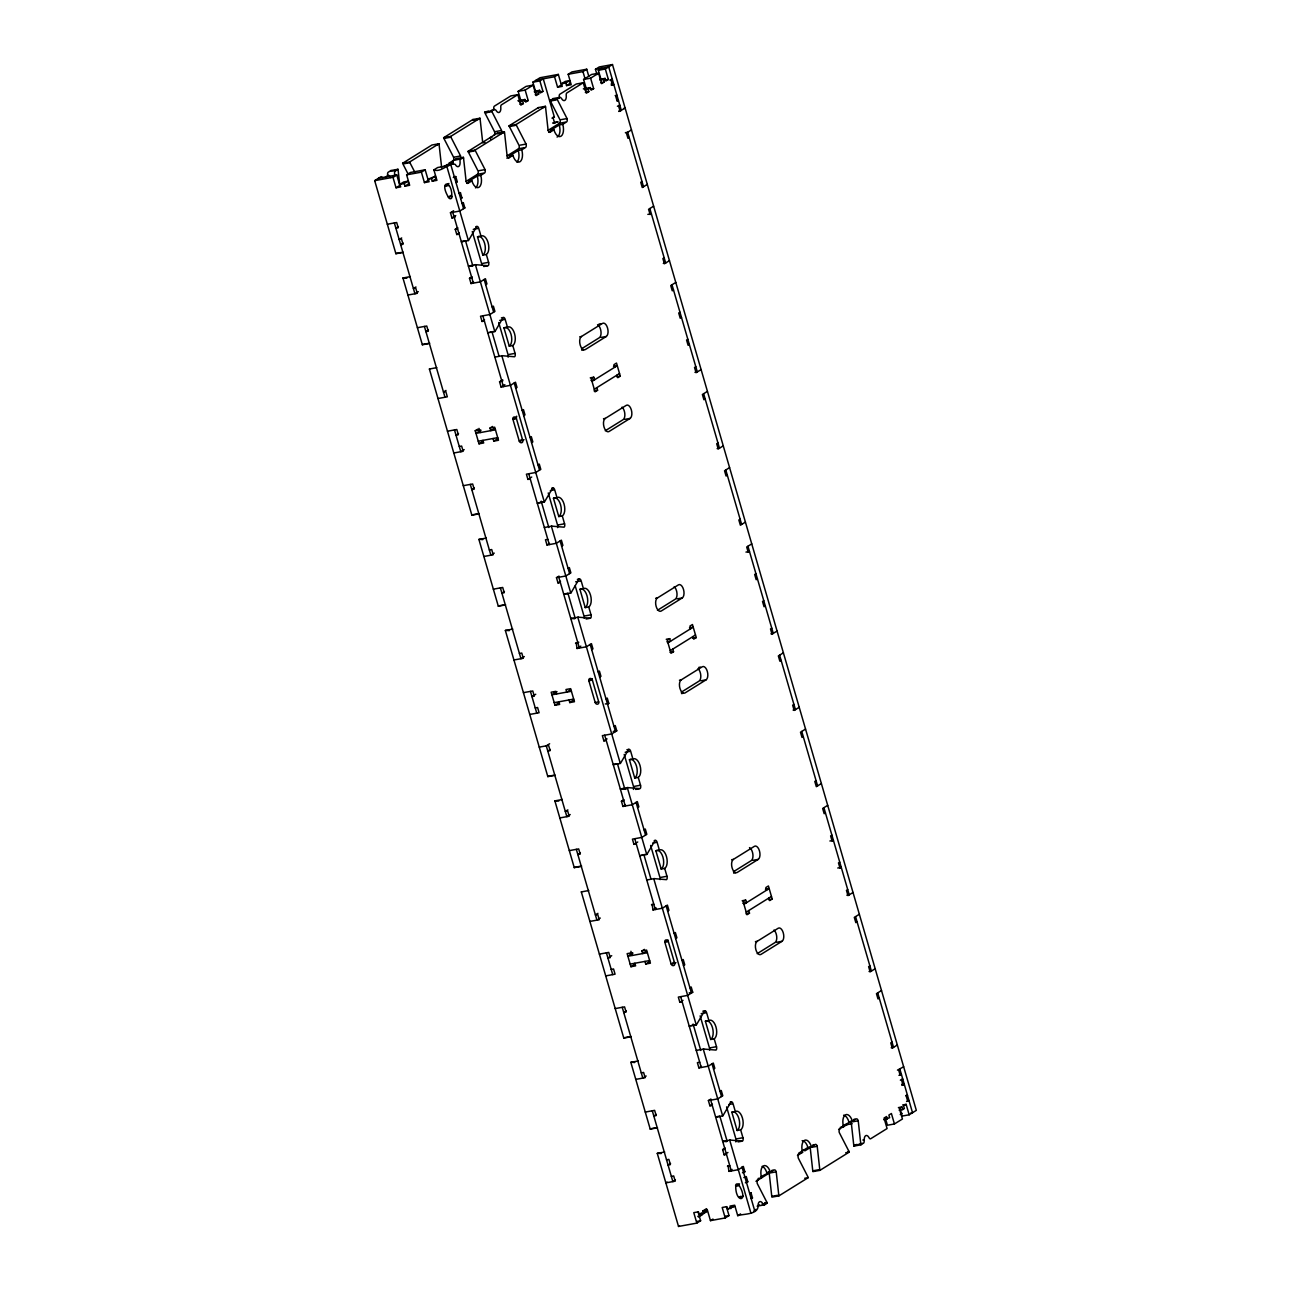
<?xml version="1.0" encoding="UTF-8"?>
<svg xmlns="http://www.w3.org/2000/svg" width="1291" height="1291" viewBox="0 0 1291 1291"><rect width="100%" height="100%" fill="white"/><g stroke="black" fill="none" stroke-linecap="round" stroke-linejoin="round"><path stroke-width="1.5" d="M798.855 1153.396L797.483 1155.493M472.312 266.269L468.794 265.962A2.776 1.42 79.7 0 0 468.407 266.091L475.814 264.687L488.111 265.736A2.76 1.404 79.7 0 0 488.611 262.331L486.336 254.488A9.666 4.938 79.7 0 0 488.095 242.595A9.666 4.938 79.7 0 0 481.01 236.188L478.735 228.346A2.76 1.404 79.7 0 0 476.718 226.522L468.698 240.207A2.76 1.42 79.7 0 1 468.375 240.529L461.355 241.82A2.76 1.42 79.7 0 0 461.694 241.482L465.196 240.836M495.244 356.994A2.776 1.42 79.7 0 0 494.856 357.123L502.264 355.719L514.56 356.768A2.76 1.404 79.7 0 0 515.061 353.363L512.785 345.52A9.666 4.938 79.7 0 0 514.544 333.627A9.666 4.938 79.7 0 0 507.46 327.22L505.184 319.377A2.76 1.404 79.7 0 0 503.167 317.554L495.147 331.238A2.76 1.42 79.7 0 1 494.808 331.561L487.804 332.836A2.76 1.42 79.7 0 0 488.127 332.513M544.657 527.422A2.776 1.42 79.7 0 0 544.366 527.535L551.773 526.147L564.07 527.18A2.76 1.404 79.7 0 0 564.57 523.791L562.295 515.948A9.666 4.938 79.7 0 0 564.054 504.039A9.666 4.938 79.7 0 0 556.97 497.632L554.694 489.789A2.76 1.404 79.7 0 0 552.677 487.966L544.657 501.65A2.76 1.404 79.7 0 1 544.334 501.989L537.314 503.264A2.76 1.404 79.7 0 0 537.637 502.925M574.721 618.744L571.203 618.454A2.776 1.42 79.7 0 0 570.816 618.567L578.223 617.179L590.52 618.211A2.76 1.404 79.7 0 0 591.02 614.823L588.744 606.98A9.666 4.938 79.7 0 0 590.503 595.07A9.666 4.938 79.7 0 0 583.419 588.664L581.144 580.821A2.76 1.404 79.7 0 0 579.126 578.997L571.106 592.682A2.76 1.42 79.7 0 1 570.767 593.021L563.764 594.296A2.76 1.42 79.7 0 0 564.086 593.957L567.604 593.327M625.99 789.317L620.713 788.866A2.776 1.42 79.7 0 0 620.325 788.979L627.733 787.591L640.029 788.64A2.76 1.404 79.7 0 0 640.53 785.235L638.254 777.392A9.666 4.938 79.7 0 0 640.013 765.498A9.666 4.938 79.7 0 0 632.929 759.092L630.654 751.249A2.76 1.404 79.7 0 0 628.636 749.409L620.616 763.11A2.76 1.404 79.7 0 1 620.293 763.433L613.273 764.708A2.76 1.404 79.7 0 0 613.596 764.385L617.114 763.739M647.162 879.897A2.776 1.42 79.7 0 0 646.775 880.01L654.182 878.622L666.479 879.671A2.76 1.404 79.7 0 0 666.979 876.266L664.704 868.423A9.666 4.938 79.7 0 0 666.463 856.514A9.666 4.938 79.7 0 0 659.378 850.123L657.103 842.281A2.76 1.404 79.7 0 0 655.086 840.441L647.065 854.126A2.76 1.404 79.7 0 1 646.726 854.464L639.723 855.739A2.76 1.404 79.7 0 0 640.046 855.417M696.672 1050.325A2.776 1.42 79.7 0 0 696.285 1050.438L703.692 1049.05L715.989 1050.083A2.76 1.404 79.7 0 0 716.489 1046.678L714.213 1038.835A9.666 4.938 79.7 0 0 715.972 1026.942A9.666 4.938 79.7 0 0 708.888 1020.535L706.613 1012.693A2.76 1.404 79.7 0 0 704.596 1010.869L696.575 1024.554A2.76 1.404 79.7 0 1 696.236 1024.893L689.233 1026.167A2.76 1.404 79.7 0 0 689.555 1025.829M726.639 1141.647L723.121 1141.357A2.776 1.42 79.7 0 0 722.734 1141.47L730.141 1140.066L742.438 1141.115A2.76 1.404 79.7 0 0 742.938 1137.71L740.663 1129.867A9.666 4.938 79.7 0 0 742.422 1117.974A9.666 4.938 79.7 0 0 735.337 1111.567L733.062 1103.724A2.76 1.404 79.7 0 0 731.045 1101.901L723.025 1115.585A2.76 1.404 79.7 0 1 722.686 1115.924L715.682 1117.199A2.76 1.404 79.7 0 0 716.005 1116.86L719.507 1116.215M403.179 252.213A2.776 1.42 79.7 0 1 402.921 252.455L395.901 253.73L374.68 180.643L381.119 176.641L382.83 177.642M399.807 185.549L398.112 170.041A2.776 1.42 79.7 0 0 397.935 169.266L390.931 170.541L388.268 172.187A2.76 1.404 79.7 0 0 387.59 174.672A5.519 2.824 79.7 0 1 387.623 176.27M407.746 173.365L402.921 163.957A2.76 1.404 79.7 0 1 402.647 163.247L431.936 145.012L438.94 143.737A2.776 1.42 79.7 0 1 439.101 144.527L441.667 167.782M449.704 164.732A9.666 4.938 79.7 0 0 449.3 163.021L453.076 160.665A2.76 1.404 79.7 0 0 453.593 157.26L443.91 138.444A2.76 1.404 79.7 0 1 443.652 137.717L472.926 119.498L479.945 118.223A2.776 1.42 79.7 0 1 480.107 118.998L482.673 142.252A2.76 1.404 79.7 0 0 482.818 142.72M494.082 135.152A2.76 1.404 79.7 0 0 494.582 131.747L484.916 112.914A2.76 1.404 79.7 0 1 484.641 112.204L488.627 110.978M521.193 101.811L518.143 91.354L526.131 86.384L533.135 85.109L536.168 95.566L538.702 94.001L537.944 91.387L539.638 90.322L540.396 92.936L542.93 91.371L539.88 80.913L543.253 78.816L554.388 117.158L551.967 118.159M535.91 92.645L532.876 82.188L540.025 77.734L558.341 74.41L561.375 84.867L557.583 87.223L554.549 76.766L558.341 74.41M385.476 177.012L388.543 175.253L389.834 176.367A5.519 2.824 79.7 0 0 390.592 177.529M397.935 169.266L395.272 170.912A2.76 1.404 79.7 0 0 394.594 173.397A5.519 2.824 79.7 0 1 394.401 176.496M402.647 163.247L409.667 161.972L438.94 143.737M443.652 137.717L450.656 136.443L479.945 118.223M484.641 112.204C488.547 114.221 493.275 106.943 496.018 110.268A5.519 2.824 79.7 0 0 499.02 112.462A5.519 2.824 79.7 0 0 500.827 108.912L500.763 106.508A2.76 1.404 79.7 0 1 501.457 104.829L517.804 94.663L520.838 105.12L523.355 103.554L522.597 100.94L524.921 99.488L525.679 102.102L528.197 100.537L525.163 90.08L533.135 85.109M392.98 177.319L396.773 174.963L399.807 185.42L396.03 187.776L392.98 177.319L374.68 180.643M404.987 186.146L408.779 183.79L408.021 181.176L404.228 183.532L404.987 186.146L409.667 185.291L406.617 174.834L410.409 172.478L425.175 169.799L428.225 180.256L424.432 182.612L421.399 172.155L425.175 169.799M566.555 85.593L570.332 83.237L569.573 80.623L565.797 82.979L566.555 85.593L571.219 84.738L568.185 74.281L571.978 71.925L586.743 69.23L588.761 76.201M396.03 187.776L400.694 186.921L399.936 184.306L403.728 181.95L408.021 181.176M557.583 87.223L562.263 86.368L561.504 83.754L565.297 81.398L569.573 80.623M568.185 74.281L582.951 71.586L586.743 69.23M432.259 181.176L436.051 178.82L435.277 176.205L431.501 178.561L432.259 181.176L436.939 180.337L433.889 169.879L437.681 167.523L450.93 165.103L463.582 208.674M596.975 74.539L595.458 69.311L599.25 66.954L612.483 64.55L916.32 1110.357L909.171 1114.795L902.151 1116.07L900.134 1109.098M443.91 166.378L447.444 164.748M612.483 64.55L605.334 69.004L608.368 79.461L605.85 81.026L605.092 78.412L603.381 79.477L604.156 82.091L601.622 83.657L598.588 73.2L590.616 78.17L593.65 88.627L591.117 90.192L590.358 87.578L588.05 89.014L588.809 91.629L586.292 93.21L583.242 82.753L566.91 92.92A2.76 1.404 79.7 0 0 566.2 94.598L566.281 97.003A5.519 2.824 79.7 0 1 564.474 100.537A5.519 2.824 79.7 0 1 561.472 98.358L560.181 97.245L557.115 99.02A2.76 1.404 79.7 0 0 557.373 99.73L567.039 118.562A2.76 1.404 79.7 0 1 566.539 121.967L562.763 124.323A9.666 4.938 79.7 0 1 561.004 136.217A9.666 4.938 79.7 0 1 553.92 129.81L550.127 132.166A2.76 1.404 79.7 0 1 548.11 130.343L545.56 107.088A2.776 1.42 79.7 0 0 545.399 106.314L516.11 124.533A2.76 1.404 79.7 0 0 516.384 125.259L526.05 144.076A2.76 1.404 79.7 0 1 525.55 147.481L521.758 149.837A9.666 4.938 79.7 0 1 519.999 161.73A9.666 4.938 79.7 0 1 512.914 155.34L509.138 157.696A2.76 1.404 79.7 0 1 507.105 155.856L504.555 132.618A2.776 1.42 79.7 0 0 504.394 131.827L475.104 150.063A2.76 1.404 79.7 0 0 475.378 150.773L485.045 169.605A2.76 1.404 79.7 0 1 484.545 172.994L480.752 175.35A9.666 4.938 79.7 0 1 478.993 187.26A9.666 4.938 79.7 0 1 471.925 180.853L468.133 183.209A2.76 1.404 79.7 0 1 466.116 181.386L463.55 158.131A2.776 1.42 79.7 0 0 463.388 157.341L456.385 158.632L453.722 160.278A2.76 1.404 79.7 0 0 453.028 162.763A5.519 2.824 79.7 0 1 453.076 164.36M466.051 181.418L477.525 174.269A2.76 1.404 79.7 0 0 478.025 170.88L468.359 152.048A2.76 1.404 79.7 0 1 468.1 151.337L497.374 133.102L504.394 131.827M507.04 155.904L518.53 148.755A2.76 1.404 79.7 0 0 519.03 145.35L509.364 126.534A2.76 1.404 79.7 0 1 509.09 125.808L538.379 107.589L545.399 106.314M548.046 130.391L559.536 123.242A2.76 1.404 79.7 0 0 560.036 119.837L550.369 101.005A2.76 1.404 79.7 0 1 550.095 100.295L553.629 98.665M586.63 89.902L583.597 79.445L591.568 74.475L598.588 73.2M600.864 78.993L598.33 70.279L601.687 68.181M449.865 164.215L452.802 162.392A9.666 4.938 79.7 0 1 453.028 163.215M424.432 182.612L429.112 181.757L428.354 179.142L435.277 176.205M433.889 169.879C441.344 173.091 449.801 161.553 455.287 164.457A5.519 2.824 79.7 0 0 458.676 166.458A5.519 2.824 79.7 0 0 460.048 161.488A2.76 1.404 79.7 0 1 460.726 159.003L463.388 157.341M455.997 182.531L457.256 181.757L455.739 176.528L453.302 177.512M609.82 80.107L612.241 79.106M446.04 185.258L448.881 183.483M448.558 184.08L445.185 186.162L448.703 185.533M611.111 84.06L612.063 83.479M611.337 85.335L613.774 84.335L612.015 84.657M553.484 123.387L557.179 121.612M480.752 175.35L477.25 175.996L468.407 181.498L471.925 180.853M509.671 156.792A9.666 4.938 79.7 0 1 509.412 155.969L518.256 150.466L521.758 149.837M562.763 124.323L559.245 124.953L550.418 130.456L553.92 129.81M398.386 226.603L395.869 228.184L398.209 227.749L396.692 222.52L387.332 224.231M451.188 195.296L448.348 197.055C438.52 180.643 452.028 179.062 451.866 196.426A2.066 1.743 58.1 0 1 450.672 198.701A2.066 1.743 58.1 0 1 448.348 197.055L451.866 196.426M459.16 193.424L460.419 192.649L461.936 197.878L460.677 198.653M401.679 237.931L399.161 239.513L401.501 239.077L403.018 244.306L400.678 244.741L403.212 243.16M462.065 203.445L463.324 202.671L464.841 207.899L459.806 211.03L450.446 212.741L451.963 217.969L455.255 216.953M617.405 106.249L619.841 105.249L618.679 105.459M450.446 212.741L453.609 210.772M618.938 111.478L625.151 108.121L623.747 108.379M451.963 217.969L455.755 215.613M459.112 234.107L456.772 234.526L455.255 229.298L457.789 227.732M456.772 234.526L459.306 232.961M631.477 129.907L626.425 133.054L627.942 138.282L629.217 137.492M415.928 286.957L413.41 288.522L415.734 288.103L417.267 293.331L407.908 295.042M418.284 291.669L414.927 293.751L394.352 222.956M485.674 284.714L486.933 283.939L485.416 278.711L480.365 281.841L471.021 283.552L469.504 278.323L472.022 276.742M471.021 283.552L473.539 281.971M641.998 181.515L640.739 182.289L642.256 187.518L647.307 184.387M428.467 330.093L425.933 331.674L428.273 331.238L426.756 326.01L417.413 327.72M653.633 206.173L648.582 209.303L650.099 214.548L651.358 213.757L647.856 214.387M492.129 306.935L493.388 306.161L494.921 311.389L489.87 314.536L480.51 316.23L482.027 321.459L484.367 321.039M482.027 321.459L484.561 319.894M445.992 390.447L443.475 392.012L445.815 391.593L447.332 396.821L437.972 398.532M664.155 257.764L662.896 258.555L664.413 263.784L669.464 260.637M515.738 388.204L517.013 387.429L515.48 382.201L510.445 385.331L501.086 387.042L499.569 381.813L502.732 379.844M502.861 380.797L499.569 381.813M581.45 336.499L602.494 323.412A6.907 3.518 79.7 0 1 607.545 327.979A6.907 3.518 79.7 0 1 606.286 336.483L585.259 349.587A6.907 3.518 79.7 0 1 580.192 345.004A6.907 3.518 79.7 0 1 581.45 336.499L579.707 336.822M501.086 387.042L504.878 384.686M675.79 282.422L670.739 285.569L672.256 290.798L673.515 290.007M581.483 348.844L599.282 337.758A6.907 3.518 79.7 0 0 600.944 331.254A6.907 3.518 79.7 0 0 597.555 324.703M458.531 433.582L455.997 435.164L458.337 434.728L456.82 429.5L447.477 431.21M482.931 440.36L483.689 442.974L479.009 443.814L475.217 430.742L477.735 429.177M481.043 430.21L475.992 433.356L495.47 429.806M494.566 428.305L490.774 430.661L490.015 428.047L492.533 426.482M522.193 410.441L523.468 409.65L524.985 414.879L523.726 415.67M679.97 312.228L678.711 313.019L680.228 318.248L681.503 317.457M464.179 449.623L460.806 451.721L454.48 429.935M516.287 417.203L512.914 419.301L519.256 441.086A2.066 1.743 58.1 0 0 521.58 442.732A2.066 1.743 58.1 0 0 522.758 440.441L524.017 439.666M479.009 443.814L482.802 441.457M591.036 380.458L594.538 379.812L593.779 377.198L591.246 378.779L595.054 391.851L597.572 390.285L596.813 387.655M493.049 438.504L493.808 441.119L497.6 438.762M592.004 381.394L617.259 365.676L613.515 366.354M594.296 389.236L619.535 373.519M614.726 367.257L613.967 364.643L616.501 363.061L620.293 376.133L617.776 377.714L617.001 375.1M520.515 440.296L521.774 439.505M530.052 437.455L531.311 436.665L532.828 441.893L531.569 442.684M687.829 339.243L686.57 340.033L688.087 345.262L689.346 344.487M474.346 488.063L471.828 489.628L474.168 489.208L472.651 483.98L463.291 485.674M605.253 418.429L626.296 405.342A6.907 3.518 79.7 0 1 631.347 409.909A6.907 3.518 79.7 0 1 630.089 418.413L609.045 431.501A6.907 3.518 79.7 0 1 603.994 426.934A6.907 3.518 79.7 0 1 605.253 418.429L603.494 418.752M538.024 464.905L539.283 464.115L540.8 469.343L535.749 472.49L526.405 474.184L527.922 479.413L530.262 478.993M695.801 366.709L694.542 367.483L696.059 372.712L701.11 369.581M605.269 430.758L623.085 419.688A6.907 3.518 79.7 0 0 624.828 413.83A6.907 3.518 79.7 0 0 622.068 407.133M527.922 479.413L531.714 477.057M707.436 391.367L702.385 394.497L703.902 399.726L705.176 398.951M494.243 553.113L490.887 555.211L470.311 484.399M547.804 539.348L545.464 539.767L546.981 544.996L549.498 543.43M717.957 442.958L716.699 443.749L718.216 448.978L723.267 445.831M561.633 546.174L562.892 545.383L561.375 540.154L556.324 543.301L546.981 544.996M504.426 591.552L501.892 593.118L504.232 592.698L502.715 587.47L493.356 589.164M729.593 467.616L724.541 470.763L726.058 475.992L727.317 475.201M568.088 568.395L569.347 567.604L570.88 572.833L565.829 575.98L556.469 577.674L557.986 582.903L560.326 582.483M556.469 577.674L559.003 576.109M557.986 582.903L560.52 581.337M740.114 519.208L738.855 519.999L740.372 525.227L745.423 522.08M524.307 656.603L520.951 658.7L500.375 587.889M591.698 649.663L592.956 648.873L591.439 643.644L586.388 646.791L577.045 648.485L576.157 642.87M578.804 642.24L575.528 643.257M657.409 597.959L678.453 584.855A6.907 3.518 79.7 0 1 683.504 589.438A6.907 3.518 79.7 0 1 682.245 597.943L661.218 611.03A6.907 3.518 79.7 0 1 656.151 606.463A6.907 3.518 79.7 0 1 657.409 597.959L655.667 598.282M577.045 648.485L580.837 646.129M751.749 543.882L746.698 547.013L748.215 552.241L749.474 551.467L745.972 552.096M657.442 610.288L675.241 599.218A6.907 3.518 79.7 0 0 676.984 593.36A6.907 3.518 79.7 0 0 674.225 586.663M535.749 694.251L531.957 696.607L534.296 696.188L532.78 690.959L523.436 692.654M598.153 671.885L599.427 671.094L600.944 676.323L599.67 677.113M755.929 573.688L754.67 574.463L756.187 579.691L757.446 578.917M570.525 689.765L566.733 692.121L565.974 689.507L570.654 688.652L574.447 701.723L569.767 702.578L569.008 699.964M592.246 678.646L588.874 680.744L595.216 702.53A2.066 1.743 58.1 0 0 597.523 704.176A2.066 1.743 58.1 0 0 598.717 701.901L592.391 680.115A2.066 1.743 58.1 0 0 590.068 678.469A2.066 1.743 58.1 0 0 588.874 680.744L592.391 680.115M556.599 693.961L555.84 691.347L551.176 692.202L554.969 705.273L558.761 702.917M666.979 641.901L670.497 641.272L669.739 638.658L667.205 640.223L671.013 653.294L673.531 651.729L672.772 649.115M569.767 702.578L573.559 700.222M667.963 642.837L693.219 627.136L689.475 627.813M670.255 650.68L695.494 634.978M690.685 628.701L689.927 626.087L692.46 624.521L696.252 637.593L693.719 639.158L692.96 636.544M606.012 698.899L607.27 698.108L608.787 703.337L607.528 704.128M763.788 600.702L762.529 601.493L764.046 606.722L765.305 605.931M549.627 743.761L546.271 745.843L566.846 816.654L570.202 814.556M550.305 749.506L547.787 751.072L550.127 750.652L548.61 745.423L539.251 747.118M681.212 679.873L702.256 666.785A6.907 3.518 79.7 0 1 707.307 671.352A6.907 3.518 79.7 0 1 706.048 679.857L685.005 692.944A6.907 3.518 79.7 0 1 679.954 688.377A6.907 3.518 79.7 0 1 681.212 679.873L679.453 680.196M613.983 726.349L615.242 725.574L616.759 730.803L611.708 733.933L602.364 735.644L603.881 740.873L606.221 740.437M771.76 628.152L770.501 628.943L772.018 634.171L777.069 631.025M681.228 692.218L699.028 681.132A6.907 3.518 79.7 0 0 700.771 675.29A6.907 3.518 79.7 0 0 698.028 668.593M603.881 740.873L607.044 738.904M783.395 652.81L778.344 655.957L779.861 661.186L781.12 660.395M567.846 809.86L565.313 811.426L567.653 811.006L569.17 816.235L559.826 817.929M637.593 807.617L638.851 806.827L637.334 801.598L632.283 804.745L622.94 806.455L621.423 801.227L623.94 799.645M622.94 806.455L625.457 804.874M793.917 704.402L792.658 705.193L794.175 710.421L799.226 707.274M580.385 852.996L577.852 854.561L580.192 854.142L578.675 848.913L569.315 850.624M805.552 729.076L800.501 732.207L802.018 737.435L803.276 736.661M644.048 829.839L645.306 829.064L646.823 834.293L641.788 837.423L632.429 839.134L633.946 844.362L636.285 843.927M633.946 844.362L637.738 842.006M597.911 913.35L595.393 914.916L597.717 914.496L599.25 919.725L589.89 921.419M816.073 780.668L814.799 781.458L816.332 786.687L821.366 783.54M600.267 918.046L596.91 920.144L576.335 849.333M667.657 911.107L668.916 910.316L667.399 905.088L662.348 908.235L653.004 909.945L652.116 904.313M733.369 859.403L754.412 846.315A6.907 3.518 79.7 0 1 759.463 850.882A6.907 3.518 79.7 0 1 758.204 859.386L737.161 872.474A6.907 3.518 79.7 0 1 732.11 867.907A6.907 3.518 79.7 0 1 733.369 859.403L731.626 859.725M653.004 909.945L656.167 907.976M827.709 805.326L822.657 808.473L824.174 813.701L825.433 812.91M733.401 871.748L751.201 860.661A6.907 3.518 79.7 0 0 752.863 854.142A6.907 3.518 79.7 0 0 749.474 847.606M611.708 955.695L607.916 958.051L610.256 957.632L608.739 952.403L599.395 954.114M646.484 951.209L642.692 953.565L641.934 950.951L644.451 949.385M674.112 933.328L675.371 932.554L676.904 937.782L675.629 938.557M831.888 835.132L830.629 835.923L832.146 841.151L833.405 840.36L829.903 841.006M668.205 940.106L664.833 942.188L671.159 963.99A2.066 1.743 58.1 0 0 673.482 965.62A2.066 1.743 58.1 0 0 674.677 963.344L675.935 962.553M632.558 955.405L631.799 952.79L627.136 953.646L630.928 966.717L634.72 964.361M742.938 903.361L746.456 902.716L745.698 900.101L743.164 901.683L746.973 914.754L749.49 913.173L748.732 910.558M644.967 961.408L645.726 964.022L649.518 961.666M743.923 904.297L769.178 888.579L765.434 889.257M746.198 912.14L771.453 896.422M766.644 890.144L765.886 887.53L768.419 885.965L772.212 899.036L769.678 900.602L768.92 897.987M672.433 963.199L673.692 962.408M681.971 960.343L683.229 959.568L684.746 964.797L683.488 965.571M839.747 862.146L838.472 862.937L840.005 868.165L841.264 867.374L837.762 868.02M626.264 1010.95L623.747 1012.531L626.087 1012.096L624.57 1006.867L615.21 1008.578M757.172 941.333L778.215 928.229A6.907 3.518 79.7 0 1 783.266 932.812A6.907 3.518 79.7 0 1 782.007 941.3L760.964 954.404A6.907 3.518 79.7 0 1 755.913 949.821A6.907 3.518 79.7 0 1 757.172 941.333L755.413 941.639M689.943 987.809L691.201 987.018L692.718 992.246L687.667 995.393L678.324 997.088L679.841 1002.316L682.181 1001.897M847.719 889.596L846.46 890.387L847.977 895.615L853.028 892.468M757.188 953.662L774.987 942.575A6.907 3.518 79.7 0 0 776.73 936.733A6.907 3.518 79.7 0 0 773.987 930.036M679.841 1002.316L683.004 1000.347M859.354 914.27L854.303 917.401L855.82 922.629L857.079 921.855M646.162 1076.016L642.805 1078.114L622.23 1007.303M699.706 1062.251L697.382 1062.671L698.899 1067.899L701.416 1066.334M869.876 965.862L868.617 966.652L870.134 971.881L875.185 968.734M713.552 1069.077L714.811 1068.286L713.294 1063.058L708.243 1066.205L698.899 1067.899M656.328 1114.44L653.811 1116.021L656.151 1115.585L654.634 1110.357L645.274 1112.067M881.511 990.52L876.46 993.667L877.977 998.895L879.236 998.104M720.007 1091.298L721.266 1090.508L722.782 1095.736L717.748 1098.883L708.388 1100.578L709.905 1105.806L712.245 1105.386M708.388 1100.578L710.921 1099.012M709.905 1105.806L712.438 1104.241M670.578 1163.465L668.06 1165.047L670.384 1164.611L668.867 1159.383L666.527 1159.818M667.108 1182.088L665.849 1182.879L675.209 1181.168L673.676 1175.94L671.352 1176.375M892.033 1042.111L890.758 1042.902L892.291 1048.131L897.326 1044.984M726.494 1154.412L724.154 1154.832L722.637 1149.603L725.155 1148.038M675.387 1180.022L672.869 1181.604L652.294 1110.793M724.154 1154.832L727.93 1152.476M742.454 1172.777L744.875 1171.776L743.358 1166.548L738.307 1169.694L728.963 1171.389L728.076 1165.773M728.963 1171.389L732.11 1169.42M897.439 1070.126L903.668 1066.769M898.956 1075.355L901.392 1074.354L900.23 1074.58M900.36 1080.147L902.78 1079.147L901.618 1079.373M739.517 1183.863L735.725 1186.219C735.563 1203.583 749.07 1201.986 739.243 1185.574A2.066 1.743 58.1 0 0 736.919 1183.928A2.066 1.743 58.1 0 0 735.725 1186.219L739.243 1185.574M901.747 1084.424L902.699 1083.843M743.842 1177.57L746.279 1176.569L747.796 1181.798L745.359 1182.798M901.876 1085.376L904.313 1084.375L902.554 1084.698M703.498 1213.637L702.74 1211.023L706.532 1208.666L707.29 1211.281L703.498 1213.637L699.222 1214.428L698.463 1211.813L693.783 1212.652L696.817 1223.126L678.517 1226.45L657.28 1153.379A2.76 1.404 79.7 0 1 657.668 1153.266L661.186 1153.557M678.517 1226.45L679.453 1225.853M699.222 1214.428L701.739 1212.846M761.012 1176.65L774.197 1170.001A2.76 1.404 79.7 0 1 776.214 1171.825L778.78 1195.079A2.76 1.404 79.7 0 0 778.941 1195.853L771.921 1197.128A2.76 1.404 79.7 0 1 771.76 1196.354L769.21 1173.099A2.76 1.404 79.7 0 0 768.306 1171.486M807.908 1147.473L799.064 1152.976L802.582 1152.33A9.666 4.938 79.7 0 1 804.341 1140.437A9.666 4.938 79.7 0 1 811.41 1146.828L807.908 1147.473A9.666 4.938 79.7 0 0 802.147 1140.663M843.023 1125.623L856.191 1118.958A2.76 1.404 79.7 0 1 858.225 1120.782L860.774 1144.036A2.76 1.404 79.7 0 0 860.936 1144.81L853.932 1146.101A2.76 1.404 79.7 0 1 853.771 1145.311L851.205 1122.057A2.76 1.404 79.7 0 0 850.834 1121.153M699.109 1216.719L701.771 1215.057A2.776 1.42 79.7 0 0 701.497 1214.347M755.977 1181.33L769.694 1172.793M802.582 1152.33L798.79 1154.687A2.76 1.404 79.7 0 0 798.29 1158.092L807.956 1176.908A2.776 1.42 79.7 0 1 808.231 1177.634L778.941 1195.853M838.617 1129.383L847.09 1124.622M696.817 1223.126L700.61 1220.753L698.076 1212.039M739.937 1196.838L740.889 1196.257M742.503 1196.789L743.438 1196.208M749.7 1193.481L750.959 1192.69L752.475 1197.919L751.217 1198.71M702.74 1211.023L707.42 1210.183L710.453 1220.64L725.219 1217.946L722.185 1207.488L726.865 1206.633L727.624 1209.247L730.141 1207.682M710.453 1220.64L712.987 1219.059M727.624 1209.247L734.563 1206.327L731.416 1206.891M906.556 1101.497L908.993 1100.513L907.815 1100.723M899.165 1110.228L902.667 1109.582L901.909 1106.968L899.375 1108.549L902.425 1119.007L894.437 1123.961L887.433 1125.236L885.4 1118.264M909.171 1114.795L906.137 1104.338L903.603 1105.919L904.362 1108.533L902.667 1109.582M725.219 1217.946L729.012 1215.589L726.478 1206.875M883.819 1119.765L889.644 1117.699L888.886 1115.085L891.403 1113.504L894.437 1123.961M730.771 1208.683L730.012 1206.068L734.692 1205.213L737.726 1215.67L740.566 1213.911M900.23 1114.52L902.135 1113.342M759.544 1204.842L757.543 1206.084A2.76 1.404 79.7 0 1 757.139 1206.197M853.932 1146.101L856.595 1144.439M737.726 1215.67C743.374 1213.685 756.929 1214.928 758.107 1206.762A5.519 2.824 79.7 0 1 759.479 1201.792A5.519 2.824 79.7 0 1 762.868 1203.809A2.76 1.404 79.7 0 0 764.562 1204.81L767.225 1203.147A2.776 1.42 79.7 0 0 766.951 1202.437L757.284 1183.605A2.76 1.404 79.7 0 1 757.785 1180.2L756.623 1180.426M810.054 1147.118A2.76 1.404 79.7 0 1 810.199 1147.586L812.765 1170.824A2.76 1.404 79.7 0 0 812.927 1171.615L819.946 1170.34L849.22 1152.105A2.776 1.42 79.7 0 0 848.962 1151.394L839.279 1132.562A2.76 1.404 79.7 0 1 839.795 1129.173M860.936 1144.81L863.937 1142.809L864.292 1140.679A5.519 2.824 79.7 0 1 865.293 1135.999A5.519 2.824 79.7 0 1 868.294 1136.548L869.424 1138.291A2.76 1.404 79.7 0 0 870.747 1138.71L887.078 1128.544L884.045 1118.087L886.562 1116.521L887.32 1119.136M536.249 80.09L554.549 76.766M595.458 69.311L608.707 66.906L621.358 110.477L619.018 110.913M532.876 82.188L539.88 80.913M598.33 70.279L605.334 69.004M518.143 91.354L525.163 90.08M583.597 79.445L590.616 78.17M561.504 83.754L565.797 82.979M534.377 91.29L539.638 90.322M599.831 79.38L605.092 78.412M517.804 94.663L510.784 95.937L494.453 106.104A2.76 1.404 79.7 0 0 493.743 107.782L493.808 110.187M583.242 82.753L576.238 84.028L559.907 94.195A2.76 1.404 79.7 0 0 559.197 95.873L559.261 98.277M534.442 92.032L537.944 91.387M599.879 80.107L603.381 79.477M539.412 92.016L542.93 91.371M604.866 80.09L608.368 79.461M535.2 94.646L538.702 94.001M600.638 82.721L604.156 82.091M517.901 100.763L524.921 99.488M583.354 88.853L590.358 87.578M519.095 101.569L522.597 100.94M584.549 89.66L588.05 89.014M524.695 101.182L528.197 100.537M590.148 89.257L593.65 88.627M519.853 104.184L523.355 103.554M585.307 92.274L588.809 91.629M552.758 98.632L558.6 97.567M550.095 100.295L557.115 99.02M486.094 112.704L491.936 111.639L501.602 130.472A2.76 1.404 79.7 0 1 501.311 133.683M550.369 101.005L556.211 99.94M478.945 119.208L473.103 120.273A2.776 1.42 79.7 0 0 472.926 119.498M541.655 107.798L545.56 107.088M615.178 95.55L616.937 95.227L615.662 96.018L617.195 101.247L618.454 100.456L617.276 100.666M552.645 117.481L554.388 117.158M509.09 125.808L516.11 124.533M445.088 138.234L450.93 137.169L460.597 155.985A2.76 1.404 79.7 0 1 460.758 158.067M509.364 126.534L515.206 125.469M494.582 131.747L500.424 130.681M561.198 119.627L567.039 118.562M552.645 122.984L558.245 121.967M435.6 145.157L437.939 144.737M498.713 133.667L503.393 132.828M559.536 123.242L565.377 122.177M492.049 137.185L490.29 137.508A9.666 4.938 79.7 0 1 490.709 139.218M483.221 142.688L484.964 142.365M548.965 132.392L550.127 132.166M468.1 151.337L475.104 150.063M404.083 163.747L409.925 162.682L414.766 172.09M468.359 152.048L474.217 150.982M453.593 157.26L459.435 156.195M520.208 145.141L526.05 144.076M392.27 171.106L396.934 170.251M457.708 159.196L460.048 158.761M462.388 158.341L463.55 158.131M454.884 160.068L460.726 159.003M518.53 148.755L524.372 147.69M449.3 163.021L452.802 162.392M446.573 164.732L452.415 163.667M625.36 132.699L627.684 132.263L643.515 186.743M378.473 178.287L396.773 174.963M406.617 174.834L421.399 172.155M509.412 155.969L512.914 155.34M506.798 158.115L509.138 157.696M399.936 184.306L404.228 183.532M428.354 179.142L431.501 178.561M479.203 170.654L485.045 169.605M454.561 176.738L455.739 176.528M477.525 174.269L483.367 173.204M456.078 181.966L457.256 181.757M466.971 183.419L468.133 183.209M459.241 192.859L460.419 192.649M460.774 198.088L461.936 197.878M462.162 202.881L463.324 202.671M463.679 208.109L464.841 207.899M455.255 229.298L457.595 228.878M475.846 226.683L476.718 226.522M473.264 229.346L477.864 228.507M486.336 254.488L482.834 255.134L477.509 236.834L481.01 236.188M401.501 252.439L396.24 253.391A2.776 1.42 79.7 0 1 395.901 253.73M429.693 343.148A2.776 1.42 79.7 0 1 429.37 343.487L422.351 344.762L402.953 278.001L410.36 276.597A2.76 1.42 79.7 0 0 409.973 276.726M482.479 263.445L488.611 262.331M483.722 266.527L487.24 265.898M469.504 278.323L471.844 277.888M663.316 263.429L665.672 262.993L649.841 208.529M501.408 317.86L503.167 317.554M499.714 320.378L504.313 319.539M512.785 345.52L509.267 346.166L503.958 327.866L507.46 327.22M427.95 343.471L422.69 344.423A2.776 1.42 79.7 0 1 422.351 344.762M489.886 332.19L493.388 331.545M598.992 324.057L600.735 323.734M601.025 337.435L606.286 336.483M479.203 513.56A2.776 1.42 79.7 0 1 478.88 513.899L471.86 515.174L429.403 369.032L436.81 367.628A2.76 1.404 79.7 0 0 436.423 367.757M508.928 354.476L515.061 353.363M581.741 350.216L583.5 349.893M590.261 377.843L593.779 377.198M616.791 376.778L620.293 376.133M694.978 372.357L697.318 371.937L671.998 284.778M594.07 390.915L597.572 390.285M516.432 418.655L512.914 419.301A2.066 1.743 58.1 0 1 514.108 417.009A2.066 1.743 58.1 0 1 516.432 418.655L522.758 440.441L519.256 441.086M475.217 430.742L479.881 429.903L480.639 432.517M490.015 428.047L494.695 427.208L498.487 440.279L493.808 441.119M478.267 441.199L497.745 437.649M459.289 446.492L461.629 446.057L463.146 451.285L453.803 452.996M624.828 419.365L630.089 418.413M717.134 448.606L719.474 448.187L703.643 393.723M551.806 488.127L552.677 487.966M550.321 490.596L553.823 489.951M562.295 515.948L558.793 516.578L553.468 498.278L556.97 497.632M477.46 513.883L472.199 514.835A2.776 1.42 79.7 0 1 471.86 515.174M539.396 502.602L542.898 501.973M505.588 604.704A2.776 1.42 79.7 0 1 505.33 604.93L498.31 606.205L478.913 539.444L486.32 538.057A2.76 1.42 79.7 0 0 485.932 538.169M558.438 524.904L564.57 523.791M489.354 549.982L491.693 549.546L493.21 554.775L483.867 556.486M577.367 579.32L579.126 578.997M575.657 581.821L580.272 580.982M588.744 606.98L585.226 607.609L579.917 589.309L583.419 588.664M503.91 604.914L498.649 605.866A2.776 1.42 79.7 0 1 498.31 606.205M676.984 598.895L682.245 597.943M555.098 775.116A2.776 1.42 79.7 0 1 554.84 775.342L547.82 776.617L505.362 630.476L512.769 629.088A2.76 1.404 79.7 0 0 512.382 629.201M584.888 615.936L591.02 614.823M586.13 619.018L589.632 618.373M519.434 653.472L521.774 653.052L523.291 658.281L513.931 659.975M666.221 639.287L669.739 638.658M692.751 638.222L696.252 637.593M770.937 633.8L773.277 633.381L747.957 546.238M670.029 652.358L673.531 651.729M553.871 692.234L557.002 691.669L551.951 694.8L571.429 691.266M698.738 667.415L700.497 667.108M554.226 702.643L573.704 699.109M535.249 707.936L537.589 707.516L539.105 712.745L529.762 714.439M554.969 705.273L559.649 704.418L558.89 701.804M700.787 680.809L706.048 679.857M595.216 702.53L598.717 701.901M605.285 703.982L608.787 703.337M681.503 693.59L683.262 693.267M613.257 731.432L616.759 730.803M793.094 710.066L795.434 709.63L779.603 655.166M626.877 749.732L628.636 749.409M625.183 752.25L629.782 751.41M638.254 777.392L634.736 778.021L629.427 759.721L632.929 759.092M553.419 775.326L548.159 776.294A2.776 1.42 79.7 0 1 547.82 776.617M581.612 866.051A2.776 1.42 79.7 0 1 581.289 866.374L574.269 867.649L554.872 800.888L562.279 799.5A2.76 1.404 79.7 0 0 561.892 799.613M634.397 786.348L640.53 785.235M635.64 789.43L639.142 788.801M621.423 801.227L623.763 800.791M654.198 840.602L655.086 840.441M652.713 843.071L656.231 842.442M664.704 868.423L661.186 869.053L655.876 850.753L659.378 850.123M579.853 866.358L574.608 867.326A2.776 1.42 79.7 0 1 574.269 867.649M641.805 855.094L645.306 854.448M752.943 860.339L758.204 859.386M631.121 1036.463A2.776 1.42 79.7 0 1 630.799 1036.802L623.779 1038.077L581.321 891.92L588.728 890.532A2.76 1.404 79.7 0 0 588.341 890.645M660.847 877.38L666.979 876.266M733.659 873.119L735.418 872.797M651.487 904.717L653.827 904.281M742.18 900.747L745.698 900.101M768.71 899.682L772.212 899.036M846.896 895.26L849.236 894.824L823.916 807.682M745.988 913.818L749.49 913.173M668.335 941.559L664.833 942.188A2.066 1.743 58.1 0 1 666.027 939.913A2.066 1.743 58.1 0 1 668.335 941.559L674.677 963.344L671.159 963.99M641.934 950.951L646.613 950.095L650.406 963.167L645.726 964.022M629.83 953.678L632.945 953.113L627.91 956.26L647.388 952.71M630.186 964.103L649.663 960.552M611.208 969.396L613.548 968.96L615.065 974.189L605.721 975.899M630.928 966.717L635.608 965.862L634.833 963.247M776.746 942.269L782.007 941.3M689.216 992.876L692.718 992.246M869.053 971.51L871.393 971.09L855.562 916.626M702.837 1011.192L704.596 1010.869M701.142 1013.693L705.741 1012.854M714.213 1038.835L710.695 1039.481L705.386 1021.181L708.888 1020.535M629.379 1036.786L624.118 1037.738A2.776 1.42 79.7 0 1 623.779 1038.077M691.314 1025.506L694.816 1024.876M657.49 1127.592A2.776 1.42 79.7 0 1 657.248 1127.834L650.228 1129.109L630.831 1062.348L638.238 1060.96A2.76 1.404 79.7 0 0 637.851 1061.073M710.357 1047.808L716.489 1046.678M641.272 1072.886L643.612 1072.45L645.129 1077.678L635.785 1079.389M891.21 1047.776L893.55 1047.34L877.719 992.876M730.157 1102.062L731.045 1101.901M728.673 1104.531L732.191 1103.886M740.663 1129.867L737.145 1130.513L731.836 1112.213L735.337 1111.567M655.812 1127.818L650.567 1128.77A2.776 1.42 79.7 0 1 650.228 1129.109M905.717 1095.591L907.476 1095.284L906.201 1096.059L907.734 1101.288M902.619 1104.983L906.137 1104.338M898.391 1107.613L901.909 1106.968M657.28 1153.379L664.687 1151.992A2.76 1.404 79.7 0 0 664.3 1152.105M736.806 1138.84L742.938 1137.71M853.867 1119.378L855.029 1119.168M738.049 1141.906L741.55 1141.276M852.383 1121.847L858.225 1120.782M845.573 1124.897L852.108 1123.703M910.784 1113.02L912.527 1112.713L899.875 1069.126M840.215 1127.35L843.717 1126.72M841.829 1127.124L843.572 1126.817A9.666 4.938 79.7 0 1 845.331 1114.908A9.666 4.938 79.7 0 1 852.415 1121.314M722.637 1149.603L724.977 1149.184M812.862 1144.907L814.024 1144.681M811.377 1147.36L817.219 1146.311L819.769 1169.549A2.76 1.404 79.7 0 0 819.946 1170.34M727.446 1166.16L729.786 1165.741M860.096 1143.794L862.436 1143.374M853.771 1145.311L859.612 1144.246M742.196 1166.757L743.358 1166.548M847.784 1151.604L848.962 1151.394M845.718 1152.75L849.22 1152.105M743.713 1171.986L744.875 1171.776M771.857 1170.421L773.035 1170.211M770.372 1172.89L776.214 1171.825M758.075 1178.489L759.818 1178.167M746.618 1182.007L747.796 1181.798M812.765 1170.824L818.607 1169.775M804.713 1178.263L805.891 1178.054M807.053 1177.844L808.231 1177.634M749.781 1192.9L750.959 1192.69M738.888 1197.112L742.406 1196.467M751.314 1198.129L752.475 1197.919M771.76 1196.354L777.602 1195.288M704.434 1211.813L707.29 1211.281M764.611 1202.857L766.951 1202.437M700.61 1215.267L701.771 1215.057M762.158 1204.067L767.225 1203.147M758.721 1205.875L764.562 1204.81M755.09 1209.667L756.252 1209.457M696.946 1221.431L700.61 1220.753M725.316 1216.267L729.012 1215.589M753.589 1211.119L754.751 1210.91L742.099 1167.338M406.859 278.178L403.357 277.888A2.76 1.42 79.7 0 0 402.953 278.001M482.818 539.622L479.316 539.331A2.76 1.42 79.7 0 0 478.913 539.444M509.267 630.654L505.765 630.363A2.76 1.404 79.7 0 0 505.362 630.476M558.777 801.082L555.275 800.775A2.76 1.404 79.7 0 0 554.872 800.888M634.736 1062.525L631.234 1062.235A2.76 1.404 79.7 0 0 630.831 1062.348M803.599 1149.619L803.97 1150.2A2.76 1.404 79.7 0 0 805.294 1150.62L815.202 1144.472A2.76 1.404 79.7 0 1 817.219 1146.311M725.8 469.972L741.631 524.436M801.759 731.432L817.59 785.896M610.982 79.897L612.499 85.125M618.583 106.04L620.1 111.268M898.617 1069.916L900.134 1075.145M901.521 1079.938L903.038 1085.166M582.951 71.586L584.984 78.557M553.129 117.949L554.646 123.178M472.28 231.509L481.608 263.606A2.76 1.404 79.7 0 1 481.817 265.171M498.713 322.54L508.041 354.638A2.76 1.404 79.7 0 1 508.105 357.187M548.239 492.968L557.551 525.066A2.76 1.404 79.7 0 1 557.615 527.599M575.221 585.872L584 616.097A2.76 1.404 79.7 0 1 584.178 618.163M624.199 754.412L633.51 786.509A2.76 1.404 79.7 0 1 633.429 789.43M650.632 845.444L659.959 877.541A2.76 1.404 79.7 0 1 660.137 879.623M700.142 1015.856L709.469 1047.953A2.76 1.404 79.7 0 1 709.647 1050.035M726.591 1106.887L735.918 1138.985A2.76 1.404 79.7 0 1 735.838 1141.922M484.157 279.485L493.646 312.164M514.221 382.975L539.541 470.134M560.116 540.945L569.605 573.624M590.181 644.435L615.5 731.577M636.076 802.389L645.565 835.067M666.14 905.879L691.46 993.037M712.035 1063.832L721.524 1096.527M447.138 167.459L468.375 240.529M494.808 331.561L475.427 264.8A2.776 1.42 79.7 0 1 475.814 264.687M544.334 501.989L501.86 355.832A2.776 1.42 79.7 0 1 502.264 355.719M570.767 593.021L551.386 526.26A2.776 1.42 79.7 0 1 551.773 526.147M620.293 763.433L577.819 617.292A2.776 1.42 79.7 0 1 578.223 617.179M646.726 854.464L627.329 787.704A2.776 1.42 79.7 0 1 627.733 787.591M696.236 1024.893L653.779 878.735A2.776 1.42 79.7 0 1 654.182 878.622M722.686 1115.924L703.288 1049.163A2.776 1.42 79.7 0 1 703.692 1049.05M750.975 1213.266L729.738 1140.195A2.776 1.42 79.7 0 1 730.141 1140.066M465.664 241.272L472.861 266.011M492 331.884L499.117 356.397M541.171 501.15L548.836 527.551M567.959 593.327L575.076 617.84M617.679 764.498L624.796 789.011M643.919 854.771L651.035 879.3M693.089 1024.053L700.755 1050.454M719.91 1116.36L727.091 1141.115M452.786 212.321L473.361 283.116M482.85 315.811L503.425 386.606M528.745 473.765L549.32 544.576M558.809 577.255L579.385 648.066M604.704 735.208L625.28 806.02M634.769 838.698L655.344 909.51M680.664 996.668L701.239 1067.479M710.728 1100.158L731.303 1170.969M478.993 428.386L480.091 432.13M630.912 951.289L631.993 955.017M424.416 326.445L444.992 397.257M530.44 691.379L536.766 713.165M606.399 952.823L612.725 974.624M579.917 589.309A9.666 4.938 79.7 0 1 586.985 595.716A9.666 4.938 79.7 0 1 585.226 607.609M553.468 498.278A9.666 4.938 79.7 0 1 560.552 504.684A9.666 4.938 79.7 0 1 558.793 516.578M655.876 850.753A9.666 4.938 79.7 0 1 662.945 857.159A9.666 4.938 79.7 0 1 661.186 869.053M629.427 759.721A9.666 4.938 79.7 0 1 636.495 766.128A9.666 4.938 79.7 0 1 634.736 778.021M731.836 1112.213A9.666 4.938 79.7 0 1 738.904 1118.603A9.666 4.938 79.7 0 1 737.145 1130.513M705.386 1021.181A9.666 4.938 79.7 0 1 712.454 1027.571A9.666 4.938 79.7 0 1 710.695 1039.481M863.727 1139.985A2.76 1.404 79.7 0 1 862.856 1139.969M761.577 1177.844A9.666 4.938 79.7 0 1 763.336 1165.951A9.666 4.938 79.7 0 1 770.404 1172.357M762.158 1166.354A9.666 4.938 79.7 0 1 766.902 1172.986M843.636 1115.182A9.666 4.938 79.7 0 1 848.913 1121.944M538.379 107.589A2.776 1.42 79.7 0 1 538.541 108.363M497.374 133.102A2.776 1.42 79.7 0 1 497.535 133.893M456.385 158.632A2.776 1.42 79.7 0 1 456.546 159.406M477.25 175.996A9.666 4.938 79.7 0 1 475.491 187.889M518.256 150.466A9.666 4.938 79.7 0 1 516.884 162.085M559.245 124.953A9.666 4.938 79.7 0 1 557.083 137.072M503.958 327.866A9.666 4.938 79.7 0 1 511.026 334.256A9.666 4.938 79.7 0 1 509.267 346.166M477.509 236.834A9.666 4.938 79.7 0 1 484.593 243.224A9.666 4.938 79.7 0 1 482.834 255.134M698.705 1216.832A2.76 1.404 79.7 0 1 697.802 1216.3M491.936 111.639A2.76 1.404 79.7 0 1 491.661 110.929M450.93 137.169A2.76 1.404 79.7 0 1 450.656 136.443M460.306 159.196A2.76 1.404 79.7 0 1 460.096 159.39M409.925 162.682A2.76 1.404 79.7 0 1 409.667 161.972M390.931 170.541A2.776 1.42 79.7 0 1 391.06 171.122M429.403 369.032A2.76 1.404 79.7 0 1 429.806 368.903M581.321 891.92A2.76 1.404 79.7 0 1 581.708 891.807M516.707 416.945A2.066 1.743 58.1 0 1 516.626 416.202"/></g></svg>
